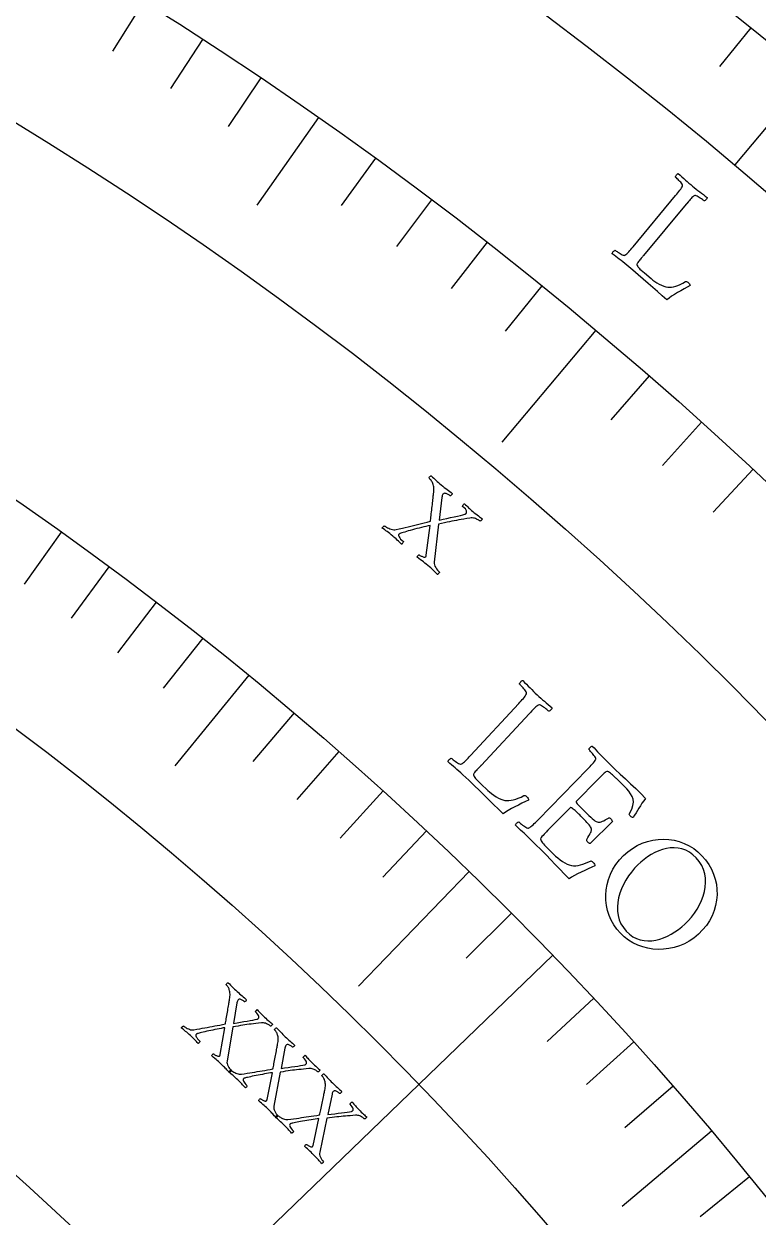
# Model space of a CAD drawing. Header units: millimetres. Extents: x -93 to 93, y -93 to 104.
# Drawn here: x 41.86 to 57.2, y 45.6 to 70.53 of the extents above; entities that cross this region are included whole.
import ezdxf

# ---------------------------------------------------------------- set-up
doc = ezdxf.new("R2010")
doc.units = ezdxf.units.MM
for name, color, linetype in [('CUT_OUTER', 1, 'Continuous'), ('ENGRAVE', 7, 'Continuous'), ('ENGRAVE_FINE', 8, 'Continuous'), ('TEXT', 5, 'Continuous')]:
    doc.layers.add(name, color=color, linetype=linetype)

msp = doc.modelspace()

# ---------------------------------------------------------------- linework, layer by layer
at = {"layer": 'CUT_OUTER'}
msp.add_arc((22.8119, 30.0592), 55.101, 42.86919, 55.95174, dxfattribs=at)
at = {"layer": 'ENGRAVE'}
for points in [[(58.2687, 69.4419), (56.7079, 67.5819)], [(48.0155, 68.5733), (46.7316, 66.7396)], [(53.8094, 64.1275), (51.8472, 61.7891)], [(46.5604, 56.9201), (45.0142, 55.0299)], [(51.1665, 52.8181), (48.8495, 50.4263)], [(52.9122, 51.0692), (44.9255, 43.3606)], [(56.2264, 47.3957), (54.3593, 45.8218)]]:
    msp.add_lwpolyline(points, dxfattribs=at)
for radius in [90.65, 90.65, 88.2219, 83.7125, 83.7125, 80.1513, 73.5375, 73.5375, 69.6525, 62.4375, 62.4375]:
    msp.add_circle((0, 0), radius, dxfattribs=at)
at = {"layer": 'ENGRAVE_FINE'}
for points in [[(44.3609, 70.9922), (43.7138, 69.9568)], [(57.0479, 70.4483), (56.393, 69.6396)], [(45.5931, 70.2072), (44.9281, 69.1832)], [(46.8114, 69.4008), (46.1287, 68.3886)], [(49.205, 67.7248), (48.4873, 66.737)], [(50.3794, 66.8558), (49.6446, 65.8806)], [(51.5386, 65.9664), (50.7868, 65.0042)], [(52.682, 65.0568), (51.9136, 64.1079)], [(54.9203, 63.1786), (54.1193, 62.2571)], [(56.0146, 62.2105), (55.1976, 61.3031)], [(57.0918, 61.2234), (56.2591, 60.3305)], [(42.6444, 59.9101), (41.872, 58.8249)], [(43.6416, 59.1877), (42.8511, 58.1156)], [(44.6268, 58.4484), (43.8184, 57.3897)], [(45.5998, 57.6925), (44.7738, 56.6475)], [(47.5082, 56.1314), (46.6476, 55.1147)], [(48.443, 55.3267), (47.5655, 54.3246)], [(49.3645, 54.5061), (48.4703, 53.5188)], [(50.2724, 53.6698), (49.3618, 52.6977)], [(52.0465, 51.9511), (51.1038, 51.0101)], [(53.7633, 50.1724), (52.7895, 49.2636)], [(54.5995, 49.2611), (53.6106, 48.3688)], [(55.4207, 48.3354), (54.4168, 47.4599)], [(57.0166, 46.4421), (55.9839, 45.6009)]]:
    msp.add_lwpolyline(points, dxfattribs=at)
at = {"layer": 'TEXT'}
for points in [[(54.8038, 65.691), (54.8014, 65.6882), (54.7984, 65.6846), (54.7949, 65.6805), (54.7909, 65.6756), (54.7806, 65.6632), (54.7687, 65.649), (54.7554, 65.6331), (54.7406, 65.6153), (54.7256, 65.597), (54.7115, 65.5792), (54.6985, 65.5619), (54.6864, 65.5452), (54.6765, 65.5301), (54.6699, 65.5176), (54.6666, 65.5079), (54.6667, 65.5008), (54.6734, 65.4814), (54.683, 65.4626), (54.6955, 65.4444), (54.7109, 65.4268), (54.7306, 65.4074), (54.756, 65.3842), (54.787, 65.357), (54.8236, 65.3259), (54.9634, 65.2083), (55.0007, 65.1786), (55.0415, 65.1495), (55.0858, 65.1209), (55.1335, 65.093), (55.1819, 65.0683), (55.228, 65.0496), (55.2718, 65.0368), (55.3134, 65.0301), (55.3513, 65.0292), (55.391, 65.0321), (55.4327, 65.0388), (55.4763, 65.0494), (55.5225, 65.0649), (55.5719, 65.0864), (55.6246, 65.1139), (55.6806, 65.1475), (55.6904, 65.1506), (55.7018, 65.1491), (55.7147, 65.143), (55.7291, 65.1323), (55.7492, 65.1135), (55.7639, 65.096), (55.7732, 65.0798), (55.777, 65.065), (55.7146, 65.029), (55.6502, 64.992), (55.5837, 64.9541), (55.515, 64.9153), (55.4489, 64.8765), (55.3899, 64.8387), (55.3381, 64.8019), (55.2935, 64.7661), (55.1942, 64.8513), (55.0957, 64.9367), (54.9978, 65.0223), (54.9007, 65.1081), (54.8004, 65.1964), (54.6931, 65.2891), (54.5788, 65.3864), (54.4573, 65.4881), (54.4149, 65.523), (54.3742, 65.5555), (54.3354, 65.5857), (54.2984, 65.6135), (54.2621, 65.6406), (54.2257, 65.6687), (54.1889, 65.6978), (54.1519, 65.7279), (54.1526, 65.7376), (54.1563, 65.7481), (54.163, 65.7594), (54.1727, 65.7714), (54.1836, 65.7825), (54.1937, 65.7909), (54.2029, 65.7968), (54.2114, 65.8001), (54.2209, 65.7927), (54.234, 65.7831), (54.2507, 65.7714), (54.271, 65.7575), (54.2932, 65.7431), (54.3155, 65.7299), (54.3381, 65.7179), (54.3608, 65.7071), (54.3816, 65.6989), (54.3983, 65.6945), (54.411, 65.694), (54.4196, 65.6975), (54.4379, 65.7103), (54.457, 65.7262), (54.4767, 65.7454), (54.4973, 65.7677), (54.5185, 65.7922), (54.5403, 65.8177), (54.5628, 65.8444), (54.586, 65.8721), (55.4752, 66.9452), (55.4982, 66.9732), (55.5204, 67.0005), (55.5418, 67.0271), (55.5623, 67.0531), (55.5809, 67.078), (55.5963, 67.1014), (55.6086, 67.1234), (55.6177, 67.1439), (55.6202, 67.154), (55.6175, 67.1669), (55.6095, 67.1824), (55.5964, 67.2006), (55.5801, 67.2201), (55.563, 67.2396), (55.545, 67.2589), (55.5261, 67.2782), (55.5081, 67.2959), (55.4931, 67.3103), (55.4809, 67.3216), (55.4716, 67.3296), (55.4731, 67.3387), (55.477, 67.349), (55.4834, 67.3605), (55.4921, 67.3733), (55.502, 67.3852), (55.5118, 67.3939), (55.5215, 67.3994), (55.5311, 67.4019), (55.5692, 67.3682), (55.6068, 67.3346), (55.6439, 67.301), (55.6805, 67.2676), (55.7169, 67.2346), (55.7534, 67.2023), (55.7899, 67.1708), (55.8265, 67.14), (55.8644, 67.1089), (55.9021, 67.0786), (55.9398, 67.0493), (55.9774, 67.0208), (56.0152, 66.9923), (56.0537, 66.9629), (56.0929, 66.9327), (56.1327, 66.9016), (56.1321, 66.8918), (56.1284, 66.8813), (56.1216, 66.8701), (56.1117, 66.8582), (56.1008, 66.8472), (56.0906, 66.8389), (56.0812, 66.8331), (56.0726, 66.83), (56.0629, 66.8376), (56.0496, 66.8476), (56.0327, 66.8597), (56.012, 66.8741), (55.9897, 66.8892), (55.9676, 66.9031), (55.9458, 66.9161), (55.9242, 66.928), (55.9043, 66.9373), (55.8875, 66.9424), (55.8738, 66.9432), (55.8632, 66.9398), (55.8482, 66.9289), (55.8324, 66.9154), (55.8158, 66.8993), (55.7984, 66.8807), (55.7803, 66.8601), (55.7616, 66.8385), (55.7422, 66.8158), (55.7222, 66.7919), (55.719, 66.7881), (55.7158, 66.7842), (55.7126, 66.7804), (55.7094, 66.7765), (55.7061, 66.7727), (55.7029, 66.7688), (55.6997, 66.765), (55.6965, 66.7611)], [(50.5817, 60.8968), (50.6134, 60.8707), (50.6441, 60.8461), (50.6736, 60.8229), (50.7021, 60.8011), (50.7298, 60.7801), (50.7573, 60.7592), (50.7844, 60.7383), (50.8112, 60.7174), (50.8091, 60.7117), (50.805, 60.7046), (50.7991, 60.6961), (50.7912, 60.6863), (50.783, 60.6774), (50.7761, 60.6719), (50.7706, 60.6698), (50.7663, 60.6711), (50.7591, 60.6767), (50.7498, 60.6831), (50.7385, 60.6902), (50.7252, 60.698), (50.7107, 60.7056), (50.6959, 60.712), (50.6808, 60.7171), (50.6655, 60.7209), (50.6507, 60.7223), (50.6375, 60.72), (50.6257, 60.714), (50.6154, 60.7044), (50.608, 60.6928), (50.602, 60.6774), (50.5973, 60.6583), (50.5941, 60.6354), (50.5382, 60.1608), (50.6197, 60.1795), (50.699, 60.1974), (50.7762, 60.2144), (50.8512, 60.2306), (50.9206, 60.2458), (50.9809, 60.2601), (51.0321, 60.2734), (51.0742, 60.2858), (51.0803, 60.2881), (51.0858, 60.291), (51.0908, 60.2943), (51.0952, 60.298), (51.099, 60.3016), (51.1018, 60.3045), (51.1039, 60.3065), (51.105, 60.3078), (51.1091, 60.3153), (51.1109, 60.3255), (51.1103, 60.3383), (51.1075, 60.3539), (51.0995, 60.3725), (51.0833, 60.3947), (51.0591, 60.4202), (51.0267, 60.4493), (51.026, 60.4533), (51.0278, 60.4592), (51.0322, 60.4669), (51.039, 60.4765), (51.0468, 60.486), (51.0539, 60.4936), (51.0603, 60.4994), (51.0661, 60.5032), (51.0898, 60.4803), (51.112, 60.4588), (51.133, 60.4385), (51.1525, 60.4196), (51.172, 60.4011), (51.1928, 60.3821), (51.2149, 60.3626), (51.2382, 60.3425), (51.2708, 60.3152), (51.301, 60.2906), (51.329, 60.2687), (51.3547, 60.2494), (51.3781, 60.2323), (51.3994, 60.2166), (51.4184, 60.2024), (51.4353, 60.1897), (51.4334, 60.1841), (51.43, 60.1776), (51.4251, 60.17), (51.4188, 60.1614), (51.4117, 60.1534), (51.4042, 60.1475), (51.3965, 60.1437), (51.3885, 60.142), (51.3834, 60.1459), (51.3754, 60.1513), (51.3643, 60.1584), (51.3502, 60.1671), (51.3338, 60.1763), (51.3155, 60.1847), (51.2955, 60.1923), (51.2737, 60.1992), (51.2506, 60.2045), (51.2266, 60.2072), (51.2019, 60.2074), (51.1764, 60.2051), (51.1123, 60.1939), (51.0526, 60.1836), (50.9973, 60.174), (50.9463, 60.1653), (50.8975, 60.1567), (50.8489, 60.1476), (50.8005, 60.1379), (50.7522, 60.1277), (50.7019, 60.1167), (50.6471, 60.1044), (50.588, 60.091), (50.5245, 60.0763), (50.4342, 59.286), (50.4335, 59.2571), (50.4383, 59.2281), (50.4486, 59.199), (50.4644, 59.1697), (50.4832, 59.1418), (50.5026, 59.1167), (50.5226, 59.0945), (50.5431, 59.0752), (50.5417, 59.0691), (50.5382, 59.062), (50.5327, 59.0541), (50.5251, 59.0453), (50.5172, 59.0371), (50.5109, 59.031), (50.5062, 59.0269), (50.5031, 59.0249), (50.4802, 59.0474), (50.459, 59.0682), (50.4394, 59.0875), (50.4214, 59.1052), (50.4032, 59.1228), (50.3827, 59.1416), (50.3599, 59.1619), (50.3349, 59.1834), (50.3002, 59.2126), (50.2675, 59.2395), (50.2368, 59.2641), (50.2081, 59.2865), (50.1792, 59.3086), (50.1479, 59.3325), (50.1142, 59.3583), (50.0782, 59.3858), (50.0788, 59.3928), (50.0818, 59.4008), (50.0872, 59.4098), (50.0949, 59.4198), (50.1031, 59.4286), (50.1099, 59.4341), (50.1155, 59.4362), (50.1196, 59.435), (50.126, 59.4302), (50.1345, 59.4247), (50.1452, 59.4184), (50.1582, 59.4115), (50.1723, 59.4047), (50.1868, 59.3989), (50.2017, 59.3942), (50.2168, 59.3905), (50.231, 59.3887), (50.2431, 59.3897), (50.253, 59.3935), (50.2608, 59.4), (50.2622, 59.402), (50.2636, 59.4047), (50.265, 59.408), (50.2663, 59.4118), (50.2674, 59.4159), (50.2681, 59.4197), (50.2684, 59.4233), (50.2683, 59.4267), (50.3469, 60.0513), (50.3051, 60.0417), (50.2614, 60.0313), (50.2156, 60.02), (50.1679, 60.0079), (50.1196, 59.9955), (50.0719, 59.983), (50.0248, 59.9706), (49.9783, 59.9582), (49.9336, 59.9461), (49.892, 59.9344), (49.8534, 59.9232), (49.8178, 59.9125), (49.7864, 59.9027), (49.7604, 59.8945), (49.7397, 59.8877), (49.7244, 59.8825), (49.7218, 59.8814), (49.7185, 59.8799), (49.7147, 59.8782), (49.7103, 59.8763), (49.7058, 59.8739), (49.7014, 59.871), (49.6974, 59.8674), (49.6936, 59.8633), (49.689, 59.854), (49.6884, 59.8419), (49.6919, 59.827), (49.6993, 59.8093), (49.7121, 59.7889), (49.7315, 59.7657), (49.7575, 59.7398), (49.7902, 59.7112), (49.789, 59.7049), (49.7859, 59.6976), (49.781, 59.6891), (49.7743, 59.6796), (49.7672, 59.6708), (49.7612, 59.6644), (49.7563, 59.6604), (49.7525, 59.6589), (49.7301, 59.6804), (49.7075, 59.702), (49.6844, 59.7237), (49.6611, 59.7455), (49.6376, 59.767), (49.614, 59.788), (49.5903, 59.8084), (49.5666, 59.8284), (49.5342, 59.8549), (49.504, 59.8791), (49.4759, 59.9009), (49.4499, 59.9204), (49.4248, 59.9388), (49.3991, 59.9575), (49.3728, 59.9764), (49.346, 59.9955), (49.3488, 60.0017), (49.3534, 60.0085), (49.3597, 60.0158), (49.3678, 60.0237), (49.3759, 60.0311), (49.3824, 60.0366), (49.3873, 60.0404), (49.3904, 60.0423), (49.3961, 60.0383), (49.4061, 60.032), (49.4203, 60.0236), (49.4388, 60.0129), (49.4603, 60.0015), (49.4836, 59.9908), (49.5087, 59.981), (49.5355, 59.9719), (49.5627, 59.965), (49.5889, 59.9616), (49.6142, 59.9618), (49.6386, 59.9656), (49.7049, 59.9808), (49.7683, 59.9954), (49.8286, 60.0096), (49.8859, 60.0231), (49.9418, 60.0366), (49.9976, 60.0501), (50.0535, 60.0639), (50.1094, 60.0778), (50.1665, 60.092), (50.226, 60.1065), (50.2879, 60.1215), (50.3523, 60.1368), (50.3559, 60.1623), (50.3597, 60.1909), (50.3635, 60.2226), (50.3675, 60.2574), (50.3716, 60.2941), (50.3759, 60.3315), (50.3805, 60.3697), (50.3853, 60.4086), (50.3901, 60.4473), (50.3945, 60.4847), (50.3986, 60.5209), (50.4025, 60.5558), (50.406, 60.5886), (50.4092, 60.6182), (50.412, 60.6448), (50.4146, 60.6683), (50.4166, 60.6874), (50.4181, 60.7011), (50.419, 60.7094), (50.4193, 60.7121), (50.4233, 60.7456), (50.4255, 60.7764), (50.4261, 60.8045), (50.4249, 60.8298), (50.4221, 60.854), (50.4174, 60.8786), (50.411, 60.9035), (50.4027, 60.9288), (50.3961, 60.9453), (50.3879, 60.9615), (50.3781, 60.9774), (50.3667, 60.9929), (50.355, 61.0071), (50.3443, 61.0192), (50.3346, 61.0291), (50.326, 61.0368), (50.324, 61.0407), (50.325, 61.0466), (50.3292, 61.0543), (50.3364, 61.064), (50.3449, 61.0734), (50.3528, 61.0803), (50.3602, 61.0846), (50.367, 61.0865), (50.3973, 61.0598), (50.4253, 61.035), (50.4507, 61.012), (50.4737, 60.9908), (50.4968, 60.9698), (50.5225, 60.9471), (50.5508, 60.9227), (50.5817, 60.8968)], [(51.4112, 55.0362), (51.4085, 55.0333), (51.4051, 55.0297), (51.4012, 55.0255), (51.3967, 55.0206), (51.3849, 55.008), (51.3715, 54.9937), (51.3564, 54.9775), (51.3397, 54.9596), (51.3227, 54.9411), (51.3067, 54.923), (51.2918, 54.9055), (51.278, 54.8885), (51.2666, 54.873), (51.2589, 54.8602), (51.2548, 54.85), (51.2544, 54.8425), (51.2604, 54.8216), (51.2694, 54.8011), (51.2816, 54.7811), (51.2969, 54.7614), (51.3166, 54.7398), (51.342, 54.7136), (51.3732, 54.6829), (51.4102, 54.6478), (51.5512, 54.5147), (51.589, 54.481), (51.6304, 54.4477), (51.6756, 54.4148), (51.7244, 54.3823), (51.7742, 54.3531), (51.8219, 54.3305), (51.8676, 54.3144), (51.9113, 54.3047), (51.9513, 54.3014), (51.9937, 54.302), (52.0383, 54.3066), (52.0852, 54.3152), (52.1351, 54.3288), (52.1889, 54.3485), (52.2465, 54.3744), (52.3079, 54.4065), (52.3185, 54.4093), (52.3305, 54.407), (52.3438, 54.3997), (52.3584, 54.3875), (52.3786, 54.3662), (52.3931, 54.3467), (52.4018, 54.329), (52.4049, 54.313), (52.3366, 54.2787), (52.266, 54.2436), (52.193, 54.2075), (52.1178, 54.1706), (52.0453, 54.1335), (51.9804, 54.097), (51.9232, 54.0612), (51.8737, 54.026), (51.7738, 54.1223), (51.6747, 54.2188), (51.5763, 54.3155), (51.4786, 54.4123), (51.3778, 54.5119), (51.2697, 54.6166), (51.1544, 54.7264), (51.0318, 54.8414), (50.9888, 54.8808), (50.9477, 54.9177), (50.9083, 54.9519), (50.8707, 54.9835), (50.834, 55.0143), (50.7969, 55.0462), (50.7597, 55.0792), (50.7223, 55.1132), (50.7235, 55.1235), (50.7281, 55.1345), (50.7358, 55.146), (50.7469, 55.1582), (50.7591, 55.1693), (50.7702, 55.1777), (50.7804, 55.1834), (50.7896, 55.1864), (50.7992, 55.178), (50.8126, 55.1671), (50.8296, 55.1537), (50.8502, 55.1378), (50.8729, 55.1212), (50.8958, 55.106), (50.919, 55.092), (50.9425, 55.0792), (50.964, 55.0692), (50.9815, 55.0636), (50.9949, 55.0624), (51.0043, 55.0655), (51.0244, 55.078), (51.0456, 55.0938), (51.0677, 55.113), (51.0907, 55.1355), (51.1147, 55.1602), (51.1394, 55.186), (51.1648, 55.213), (51.191, 55.2411), (52.1974, 56.3271), (52.2235, 56.3554), (52.2487, 56.3831), (52.2729, 56.4101), (52.2963, 56.4364), (52.3174, 56.4618), (52.3351, 56.4857), (52.3495, 56.5083), (52.3603, 56.5295), (52.3635, 56.5402), (52.3614, 56.554), (52.3538, 56.571), (52.3408, 56.5911), (52.3247, 56.6128), (52.3076, 56.6345), (52.2895, 56.6562), (52.2705, 56.6778), (52.2525, 56.6976), (52.2373, 56.7139), (52.225, 56.7266), (52.2155, 56.7357), (52.2176, 56.7452), (52.2224, 56.7559), (52.2298, 56.7678), (52.2398, 56.7809), (52.2511, 56.7929), (52.262, 56.8016), (52.2726, 56.8069), (52.2828, 56.8089), (52.3214, 56.7708), (52.3595, 56.7328), (52.3971, 56.695), (52.4341, 56.6572), (52.4709, 56.6199), (52.5079, 56.5834), (52.5449, 56.5477), (52.582, 56.5127), (52.6205, 56.4773), (52.6589, 56.4429), (52.6972, 56.4094), (52.7355, 56.3768), (52.7741, 56.3442), (52.8133, 56.3106), (52.8532, 56.2761), (52.8937, 56.2406), (52.8925, 56.2302), (52.8879, 56.2192), (52.8801, 56.2077), (52.8689, 56.1957), (52.8566, 56.1847), (52.8452, 56.1765), (52.8349, 56.171), (52.8256, 56.1682), (52.8158, 56.1769), (52.8022, 56.1883), (52.7849, 56.2023), (52.7638, 56.2189), (52.741, 56.2362), (52.7183, 56.2524), (52.6959, 56.2675), (52.6736, 56.2815), (52.653, 56.2926), (52.6354, 56.299), (52.6209, 56.3007), (52.6095, 56.2977), (52.5929, 56.2871), (52.5753, 56.2738), (52.5568, 56.2577), (52.5372, 56.2389), (52.5168, 56.2182), (52.4956, 56.1964), (52.4737, 56.1734), (52.4511, 56.1493), (52.4474, 56.1454), (52.4438, 56.1416), (52.4401, 56.1377), (52.4365, 56.1338), (52.4329, 56.1299), (52.4292, 56.126), (52.4256, 56.1221), (52.422, 56.1182)], [(54.0247, 55.1352), (54.1167, 55.0458), (54.2141, 54.9527), (54.3167, 54.8559), (54.4246, 54.7555), (54.5339, 54.6532), (54.6408, 54.551), (54.7453, 54.449), (54.8474, 54.3471), (54.8085, 54.2949), (54.7725, 54.2436), (54.7393, 54.1932), (54.7089, 54.1438), (54.6795, 54.0946), (54.6491, 54.0452), (54.6178, 53.9955), (54.5854, 53.9455), (54.5725, 53.9475), (54.5589, 53.9534), (54.5446, 53.9631), (54.5297, 53.9766), (54.5162, 53.9924), (54.5088, 54.0065), (54.5073, 54.0191), (54.5118, 54.0299), (54.5571, 54.1195), (54.5845, 54.1999), (54.5943, 54.271), (54.5862, 54.3329), (54.5652, 54.3892), (54.5359, 54.4437), (54.4983, 54.4964), (54.4525, 54.5472), (54.2368, 54.7617), (54.2274, 54.7709), (54.2146, 54.7831), (54.1984, 54.7983), (54.1789, 54.8165), (54.1578, 54.8357), (54.1368, 54.8537), (54.116, 54.8707), (54.0954, 54.8865), (54.0763, 54.8994), (54.0601, 54.9075), (54.0469, 54.9108), (54.0366, 54.9094), (54.0198, 54.8992), (54.0019, 54.8864), (53.9829, 54.8708), (53.9629, 54.8525), (53.9422, 54.8327), (53.9214, 54.8123), (53.9005, 54.7915), (53.8794, 54.7702), (53.8712, 54.7619), (53.8638, 54.7544), (53.8575, 54.7479), (53.852, 54.7424), (53.3988, 54.2817), (53.3964, 54.2751), (53.399, 54.2653), (53.4067, 54.2524), (53.4195, 54.2364), (53.4354, 54.2185), (53.4527, 54.2), (53.4711, 54.1808), (53.4909, 54.1611), (53.6205, 54.0327), (53.6628, 53.9914), (53.7007, 53.9555), (53.7343, 53.9251), (53.7637, 53.9003), (53.79, 53.8806), (53.8146, 53.8658), (53.8374, 53.8559), (53.8584, 53.8508), (53.8791, 53.85), (53.9006, 53.8525), (53.9231, 53.8586), (53.9466, 53.8681), (53.9722, 53.8807), (54.0013, 53.8962), (54.0339, 53.9144), (54.07, 53.9355), (54.0808, 53.94), (54.0933, 53.9385), (54.1074, 53.931), (54.123, 53.9174), (54.1363, 53.9025), (54.1458, 53.8882), (54.1516, 53.8746), (54.1535, 53.8617), (53.6903, 53.4009), (53.6796, 53.4029), (53.6677, 53.4086), (53.6545, 53.418), (53.64, 53.4313), (53.6275, 53.4461), (53.62, 53.4602), (53.6174, 53.4737), (53.62, 53.4866), (53.6443, 53.5277), (53.6646, 53.5632), (53.6807, 53.593), (53.6928, 53.6172), (53.7017, 53.6371), (53.7085, 53.6543), (53.713, 53.6686), (53.7154, 53.68), (53.7161, 53.6901), (53.7159, 53.7002), (53.7148, 53.7102), (53.7127, 53.7203), (53.709, 53.7333), (53.7004, 53.7496), (53.6869, 53.7692), (53.6684, 53.7922), (53.6469, 53.8171), (53.6239, 53.8429), (53.5994, 53.8694), (53.5735, 53.8967), (53.5472, 53.9239), (53.5216, 53.9502), (53.4965, 53.9755), (53.4721, 53.9998), (53.455, 54.0166), (53.4366, 54.0343), (53.4169, 54.053), (53.396, 54.0726), (53.3749, 54.0918), (53.355, 54.1093), (53.3362, 54.125), (53.3185, 54.139), (53.3028, 54.1497), (53.2897, 54.1555), (53.2794, 54.1565), (53.2718, 54.1526), (52.8087, 53.6818), (52.8059, 53.6789), (52.8024, 53.6755), (52.7984, 53.6713), (52.7937, 53.6666), (52.7751, 53.6475), (52.7542, 53.6258), (52.7309, 53.6013), (52.7053, 53.5742), (52.6821, 53.5482), (52.6658, 53.5272), (52.6566, 53.511), (52.6544, 53.4998), (52.6598, 53.4788), (52.6683, 53.4581), (52.68, 53.4377), (52.6947, 53.4177), (52.7139, 53.3955), (52.7387, 53.3687), (52.7691, 53.3372), (52.8051, 53.3011), (52.9226, 53.1844), (52.9673, 53.1421), (53.0138, 53.1023), (53.0622, 53.065), (53.1124, 53.0301), (53.1623, 52.9995), (53.2097, 52.9752), (53.2547, 52.9571), (53.2971, 52.9452), (53.3438, 52.9374), (53.3913, 52.9367), (53.4396, 52.9429), (53.4888, 52.9562), (53.539, 52.9738), (53.5903, 52.9931), (53.6427, 53.0141), (53.6962, 53.0368), (53.7069, 53.0392), (53.7188, 53.0366), (53.7319, 53.029), (53.7463, 53.0164), (53.7659, 52.9946), (53.7798, 52.9748), (53.7882, 52.9568), (53.7908, 52.9408), (53.7217, 52.9083), (53.6501, 52.875), (53.5763, 52.8408), (53.5001, 52.8058), (53.4266, 52.7706), (53.3609, 52.7359), (53.3028, 52.7015), (53.2524, 52.6676), (53.155, 52.7665), (53.0584, 52.8655), (52.9625, 52.9647), (52.8674, 53.064), (52.7691, 53.1661), (52.6638, 53.2736), (52.5514, 53.3864), (52.4318, 53.5044), (52.3899, 53.545), (52.3497, 53.5829), (52.3112, 53.6181), (52.2745, 53.6507), (52.2385, 53.6825), (52.2023, 53.7153), (52.166, 53.7492), (52.1294, 53.7842), (52.131, 53.7945), (52.1358, 53.8053), (52.1438, 53.8166), (52.1552, 53.8285), (52.1676, 53.8393), (52.179, 53.8474), (52.1894, 53.8528), (52.1986, 53.8556), (52.208, 53.847), (52.2211, 53.8357), (52.2377, 53.8219), (52.258, 53.8054), (52.2802, 53.7883), (52.3027, 53.7725), (52.3255, 53.7579), (52.3487, 53.7445), (52.3699, 53.734), (52.3873, 53.7279), (52.4007, 53.7263), (52.4101, 53.7292), (52.4306, 53.7412), (52.4521, 53.7565), (52.4747, 53.7751), (52.4983, 53.7969), (52.5229, 53.821), (52.5483, 53.8462), (52.5744, 53.8725), (52.6013, 53.8999), (53.6354, 54.9596), (53.6623, 54.9872), (53.6881, 55.0142), (53.7131, 55.0406), (53.7371, 55.0663), (53.7589, 55.0911), (53.7772, 55.1146), (53.7921, 55.1368), (53.8035, 55.1577), (53.807, 55.1683), (53.8052, 55.1821), (53.7981, 55.1993), (53.7856, 55.2198), (53.7701, 55.2419), (53.7535, 55.264), (53.736, 55.2862), (53.7176, 55.3083), (53.7, 55.3286), (53.6853, 55.3452), (53.6733, 55.3582), (53.6641, 55.3676), (53.6665, 55.377), (53.6715, 55.3876), (53.6792, 55.3993), (53.6896, 55.4121), (53.7011, 55.4238), (53.7122, 55.4322), (53.7229, 55.4373), (53.7333, 55.439), (53.7709, 55.3999), (53.8079, 55.361), (53.8445, 55.3221), (53.8806, 55.2835), (53.9164, 55.2452), (53.9524, 55.2078), (53.9885, 55.1711), (54.0247, 55.1352)], [(56.0243, 53.1485), (56.1004, 53.0605), (56.1662, 52.9675), (56.2218, 52.8696), (56.2671, 52.7669), (56.3018, 52.6609), (56.3255, 52.5531), (56.3382, 52.4436), (56.3399, 52.3324), (56.3306, 52.2211), (56.3102, 52.1111), (56.2789, 52.0025), (56.2365, 51.8953), (56.1827, 51.7912), (56.1169, 51.6917), (56.0393, 51.5969), (55.9499, 51.5068), (55.8575, 51.4295), (55.7605, 51.3633), (55.6589, 51.3083), (55.5528, 51.2644), (55.444, 51.2311), (55.3343, 51.2079), (55.2236, 51.1948), (55.1119, 51.1918), (55.0011, 51.1989), (54.8927, 51.2162), (54.7868, 51.2438), (54.6833, 51.2816), (54.584, 51.3295), (54.4906, 51.3874), (54.4031, 51.4552), (54.3215, 51.5332), (54.2488, 51.6174), (54.1857, 51.7069), (54.1321, 51.8015), (54.0879, 51.9014), (54.0539, 52.0049), (54.0305, 52.1103), (54.0178, 52.2176), (54.0157, 52.3268), (54.0243, 52.4365), (54.0435, 52.5454), (54.0734, 52.6534), (54.114, 52.7606), (54.1656, 52.8652), (54.2285, 52.9655), (54.3028, 53.0614), (54.3885, 53.153), (54.4786, 53.2332), (54.5736, 53.3026), (54.6737, 53.3612), (54.7788, 53.4088), (54.8871, 53.4457), (54.9966, 53.4721), (55.1074, 53.4878), (55.2195, 53.4929), (55.3312, 53.4872), (55.441, 53.4707), (55.5488, 53.4432), (55.6546, 53.4048), (55.7564, 53.3559), (55.8519, 53.2969), (55.9412, 53.2277), (56.0243, 53.1485)], [(55.9044, 53.1047), (55.8343, 53.1705), (55.7612, 53.2235), (55.6853, 53.2636), (55.6065, 53.2909), (55.526, 53.3069), (55.4452, 53.3134), (55.364, 53.3103), (55.2823, 53.2976), (55.2012, 53.2766), (55.1212, 53.2485), (55.0425, 53.2134), (54.965, 53.1713), (54.8899, 53.1238), (54.8184, 53.0725), (54.7506, 53.0176), (54.6863, 52.9589), (54.6161, 52.8861), (54.5508, 52.8085), (54.4905, 52.7261), (54.4351, 52.6389), (54.386, 52.5486), (54.3444, 52.4568), (54.3105, 52.3635), (54.2841, 52.2687), (54.2664, 52.1739), (54.2587, 52.0806), (54.2609, 51.9886), (54.2731, 51.8981), (54.2966, 51.8105), (54.3332, 51.7271), (54.3828, 51.6479), (54.4453, 51.5729), (54.5135, 51.5088), (54.5846, 51.4572), (54.6587, 51.4181), (54.736, 51.3915), (54.8154, 51.3758), (54.8959, 51.3696), (54.9775, 51.3727), (55.0603, 51.3853), (55.1431, 51.4061), (55.2246, 51.4337), (55.3048, 51.4683), (55.3837, 51.5097), (55.4601, 51.5563), (55.533, 51.6066), (55.6022, 51.6604), (55.6677, 51.7178), (55.7394, 51.7891), (55.8059, 51.8651), (55.8674, 51.946), (55.9238, 52.0316), (55.9737, 52.1207), (56.0157, 52.2117), (56.0497, 52.3047), (56.0759, 52.3997), (56.0929, 52.495), (56.0999, 52.589), (56.0967, 52.6817), (56.0834, 52.7732), (56.0584, 52.862), (56.0203, 52.9469), (55.9689, 53.0278), (55.9044, 53.1047)], [(46.3156, 50.3127), (46.3432, 50.2876), (46.3698, 50.2638), (46.3956, 50.2413), (46.4204, 50.2202), (46.4447, 50.1999), (46.4687, 50.1795), (46.4923, 50.1593), (46.5157, 50.1391), (46.5135, 50.1341), (46.5095, 50.1278), (46.5037, 50.1204), (46.4961, 50.1118), (46.4882, 50.1041), (46.4817, 50.0994), (46.4766, 50.0978), (46.4728, 50.0992), (46.4665, 50.1046), (46.4584, 50.1108), (46.4484, 50.1178), (46.4367, 50.1255), (46.4239, 50.1331), (46.4107, 50.1396), (46.3973, 50.1449), (46.3835, 50.1491), (46.3702, 50.1511), (46.358, 50.1496), (46.347, 50.1447), (46.3372, 50.1364), (46.33, 50.1263), (46.3238, 50.1126), (46.3187, 50.0954), (46.3147, 50.0748), (46.242, 49.6464), (46.3169, 49.6596), (46.3897, 49.6722), (46.4606, 49.684), (46.5295, 49.6952), (46.5932, 49.7057), (46.6487, 49.7158), (46.6958, 49.7255), (46.7346, 49.7348), (46.7402, 49.7366), (46.7454, 49.7389), (46.75, 49.7417), (46.7543, 49.7449), (46.7578, 49.748), (46.7606, 49.7505), (46.7625, 49.7522), (46.7636, 49.7533), (46.7676, 49.7599), (46.7697, 49.7691), (46.7698, 49.7808), (46.768, 49.7951), (46.7616, 49.8124), (46.7479, 49.8332), (46.7271, 49.8576), (46.699, 49.8855), (46.6986, 49.8892), (46.7005, 49.8945), (46.7048, 49.9013), (46.7115, 49.9096), (46.7189, 49.9179), (46.7257, 49.9245), (46.7319, 49.9294), (46.7373, 49.9326), (46.7577, 49.9107), (46.777, 49.8901), (46.795, 49.8708), (46.8119, 49.8527), (46.8288, 49.835), (46.8468, 49.8167), (46.8659, 49.7979), (46.8861, 49.7786), (46.9145, 49.7522), (46.9408, 49.7285), (46.9652, 49.7072), (46.9876, 49.6885), (47.0081, 49.6719), (47.0267, 49.6566), (47.0433, 49.6428), (47.0581, 49.6305), (47.056, 49.6255), (47.0527, 49.6198), (47.0479, 49.6131), (47.0418, 49.6056), (47.0349, 49.5986), (47.0279, 49.5936), (47.0207, 49.5905), (47.0133, 49.5894), (47.0089, 49.5931), (47.0019, 49.5985), (46.9921, 49.6054), (46.9798, 49.614), (46.9652, 49.6231), (46.949, 49.6316), (46.9312, 49.6395), (46.9117, 49.6468), (46.891, 49.6526), (46.8694, 49.6562), (46.8469, 49.6576), (46.8236, 49.6567), (46.7649, 49.6496), (46.7102, 49.643), (46.6595, 49.6369), (46.6128, 49.6314), (46.5681, 49.6259), (46.5236, 49.6198), (46.4791, 49.6134), (46.4348, 49.6064), (46.3886, 49.5987), (46.3383, 49.5901), (46.284, 49.5807), (46.2256, 49.5703), (46.1068, 48.857), (46.1048, 48.8309), (46.1078, 48.8043), (46.1158, 48.7774), (46.1287, 48.75), (46.1445, 48.7238), (46.1609, 48.7001), (46.178, 48.6791), (46.1957, 48.6606), (46.1942, 48.6551), (46.1907, 48.6489), (46.1853, 48.6419), (46.1779, 48.6343), (46.1704, 48.6272), (46.1644, 48.622), (46.1599, 48.6185), (46.157, 48.6168), (46.1373, 48.6382), (46.119, 48.6582), (46.1021, 48.6766), (46.0867, 48.6935), (46.0709, 48.7103), (46.0532, 48.7284), (46.0335, 48.7478), (46.0118, 48.7685), (45.9817, 48.7967), (45.9533, 48.8226), (45.9266, 48.8464), (45.9016, 48.868), (45.8764, 48.8894), (45.8491, 48.9126), (45.8197, 48.9375), (45.7882, 48.9642), (45.7891, 48.9705), (45.7922, 48.9776), (45.7975, 48.9856), (45.805, 48.9943), (45.8129, 49.002), (45.8193, 49.0066), (45.8245, 49.0083), (45.8282, 49.0069), (45.8337, 49.0023), (45.8412, 48.9969), (45.8507, 48.9907), (45.8621, 48.9838), (45.8746, 48.977), (45.8875, 48.9711), (45.9007, 48.9661), (45.9143, 48.9621), (45.9271, 48.9598), (45.9381, 48.9601), (45.9473, 48.963), (45.9547, 48.9686), (45.9561, 48.9704), (45.9575, 48.9727), (45.9589, 48.9757), (45.9602, 48.9791), (45.9614, 48.9827), (45.9622, 48.9862), (45.9627, 48.9894), (45.9628, 48.9925), (46.0633, 49.5559), (46.0248, 49.5491), (45.9846, 49.5417), (45.9426, 49.5336), (45.8987, 49.5249), (45.8542, 49.5158), (45.8103, 49.5067), (45.767, 49.4976), (45.7242, 49.4885), (45.6831, 49.4796), (45.6448, 49.4709), (45.6092, 49.4625), (45.5764, 49.4544), (45.5475, 49.447), (45.5234, 49.4407), (45.5044, 49.4356), (45.4902, 49.4315), (45.4878, 49.4306), (45.4848, 49.4295), (45.4813, 49.4281), (45.4772, 49.4266), (45.4729, 49.4246), (45.4689, 49.4221), (45.465, 49.4191), (45.4614, 49.4155), (45.4568, 49.4073), (45.4557, 49.3963), (45.4581, 49.3826), (45.464, 49.3662), (45.4747, 49.3471), (45.4912, 49.3252), (45.5137, 49.3005), (45.542, 49.273), (45.5406, 49.2673), (45.5375, 49.2608), (45.5327, 49.2534), (45.5261, 49.245), (45.5192, 49.2373), (45.5135, 49.2318), (45.5089, 49.2284), (45.5054, 49.2272), (45.4861, 49.2478), (45.4665, 49.2685), (45.4466, 49.2892), (45.4264, 49.31), (45.406, 49.3307), (45.3856, 49.3508), (45.3651, 49.3705), (45.3445, 49.3897), (45.3163, 49.4152), (45.29, 49.4386), (45.2655, 49.4597), (45.2428, 49.4785), (45.2208, 49.4964), (45.1984, 49.5146), (45.1754, 49.5329), (45.152, 49.5515), (45.1548, 49.557), (45.1592, 49.563), (45.1653, 49.5693), (45.173, 49.5762), (45.1808, 49.5825), (45.1869, 49.5872), (45.1915, 49.5904), (45.1945, 49.592), (45.1994, 49.5881), (45.2082, 49.582), (45.2207, 49.5736), (45.237, 49.5631), (45.256, 49.5517), (45.2767, 49.541), (45.2989, 49.5309), (45.3228, 49.5214), (45.3472, 49.5139), (45.3709, 49.5096), (45.3939, 49.5086), (45.4162, 49.5109), (45.4771, 49.5216), (45.5353, 49.532), (45.5907, 49.5421), (45.6434, 49.5517), (45.6947, 49.5613), (45.7461, 49.5711), (45.7974, 49.581), (45.8488, 49.591), (45.9013, 49.6012), (45.956, 49.6117), (46.0129, 49.6224), (46.0721, 49.6332), (46.0766, 49.6563), (46.0813, 49.6821), (46.0862, 49.7107), (46.0915, 49.7421), (46.0969, 49.7752), (46.1026, 49.809), (46.1085, 49.8434), (46.1147, 49.8786), (46.1208, 49.9135), (46.1265, 49.9472), (46.1319, 49.9799), (46.137, 50.0114), (46.1417, 50.041), (46.146, 50.0678), (46.1498, 50.0918), (46.1532, 50.113), (46.156, 50.1303), (46.158, 50.1427), (46.1591, 50.1501), (46.1595, 50.1526), (46.1647, 50.1828), (46.1681, 50.2107), (46.1699, 50.2361), (46.1701, 50.2592), (46.1686, 50.2813), (46.1655, 50.3039), (46.1608, 50.3268), (46.1544, 50.3501), (46.1492, 50.3655), (46.1425, 50.3805), (46.1343, 50.3954), (46.1246, 50.41), (46.1146, 50.4235), (46.1055, 50.4349), (46.0972, 50.4444), (46.0897, 50.4518), (46.088, 50.4555), (46.0893, 50.4607), (46.0934, 50.4676), (46.1004, 50.476), (46.1085, 50.4842), (46.116, 50.49), (46.1229, 50.4936), (46.1292, 50.495), (46.1555, 50.4694), (46.1798, 50.4455), (46.2018, 50.4235), (46.2217, 50.4032), (46.2417, 50.383), (46.2641, 50.3612), (46.2887, 50.3377), (46.3156, 50.3127)], [(47.3221, 49.3672), (47.3492, 49.3415), (47.3754, 49.3171), (47.4007, 49.2942), (47.4251, 49.2726), (47.449, 49.2517), (47.4725, 49.2309), (47.4958, 49.2102), (47.5187, 49.1896), (47.5164, 49.1845), (47.5123, 49.1784), (47.5064, 49.171), (47.4986, 49.1626), (47.4906, 49.1551), (47.484, 49.1505), (47.4788, 49.149), (47.4751, 49.1505), (47.4688, 49.156), (47.4608, 49.1624), (47.451, 49.1696), (47.4394, 49.1776), (47.4268, 49.1854), (47.4138, 49.1921), (47.4005, 49.1977), (47.3868, 49.2022), (47.3735, 49.2044), (47.3613, 49.2032), (47.3502, 49.1986), (47.3403, 49.1905), (47.3328, 49.1804), (47.3264, 49.1669), (47.3209, 49.1498), (47.3165, 49.1293), (47.2352, 48.7024), (47.3102, 48.7142), (47.3833, 48.7252), (47.4545, 48.7356), (47.5236, 48.7454), (47.5875, 48.7547), (47.6431, 48.7637), (47.6904, 48.7724), (47.7294, 48.7809), (47.7351, 48.7826), (47.7403, 48.7848), (47.745, 48.7875), (47.7493, 48.7906), (47.7529, 48.7937), (47.7557, 48.796), (47.7577, 48.7978), (47.7588, 48.7988), (47.763, 48.8054), (47.7652, 48.8145), (47.7656, 48.8262), (47.764, 48.8405), (47.758, 48.8579), (47.7447, 48.879), (47.7244, 48.9038), (47.6969, 48.9323), (47.6965, 48.936), (47.6986, 48.9412), (47.703, 48.9479), (47.7098, 48.9562), (47.7175, 48.9643), (47.7244, 48.9707), (47.7306, 48.9755), (47.7361, 48.9786), (47.7561, 48.9563), (47.7749, 48.9353), (47.7926, 48.9156), (47.8091, 48.8972), (47.8256, 48.8791), (47.8432, 48.8605), (47.862, 48.8413), (47.8818, 48.8216), (47.9096, 48.7947), (47.9355, 48.7704), (47.9594, 48.7487), (47.9814, 48.7295), (48.0016, 48.7124), (48.0198, 48.6968), (48.0362, 48.6827), (48.0507, 48.67), (48.0486, 48.6652), (48.0451, 48.6595), (48.0402, 48.6529), (48.0339, 48.6455), (48.0269, 48.6387), (48.0198, 48.6338), (48.0125, 48.6309), (48.0051, 48.6299), (48.0008, 48.6337), (47.9939, 48.6392), (47.9843, 48.6464), (47.9721, 48.6552), (47.9577, 48.6646), (47.9417, 48.6734), (47.9241, 48.6816), (47.9047, 48.6893), (47.8841, 48.6956), (47.8626, 48.6996), (47.8402, 48.7014), (47.8168, 48.701), (47.758, 48.6951), (47.7032, 48.6896), (47.6524, 48.6845), (47.6055, 48.6799), (47.5608, 48.6753), (47.5161, 48.6702), (47.4716, 48.6646), (47.4271, 48.6585), (47.3807, 48.6518), (47.3303, 48.6443), (47.2758, 48.6359), (47.2172, 48.6267), (47.084, 47.916), (47.0815, 47.8899), (47.084, 47.8633), (47.0914, 47.8362), (47.1038, 47.8086), (47.119, 47.782), (47.135, 47.758), (47.1516, 47.7366), (47.169, 47.7178), (47.1673, 47.7123), (47.1637, 47.7062), (47.1581, 47.6993), (47.1507, 47.6919), (47.143, 47.6849), (47.1369, 47.6798), (47.1323, 47.6764), (47.1294, 47.6747), (47.1101, 47.6966), (47.0922, 47.7169), (47.0757, 47.7357), (47.0606, 47.7529), (47.0452, 47.77), (47.0278, 47.7884), (47.0085, 47.8083), (46.9873, 47.8294), (46.9577, 47.8581), (46.9299, 47.8847), (46.9036, 47.909), (46.8791, 47.9311), (46.8543, 47.953), (46.8275, 47.9768), (46.7986, 48.0023), (46.7677, 48.0296), (46.7687, 48.0359), (46.772, 48.0429), (46.7774, 48.0507), (46.7851, 48.0593), (46.7931, 48.0668), (46.7997, 48.0713), (46.8048, 48.0729), (46.8085, 48.0715), (46.8139, 48.0667), (46.8213, 48.0612), (46.8306, 48.0548), (46.8419, 48.0477), (46.8543, 48.0406), (46.8671, 48.0344), (46.8802, 48.0292), (46.8937, 48.0249), (46.9065, 48.0223), (46.9175, 48.0224), (46.9267, 48.0252), (46.9342, 48.0306), (46.9356, 48.0324), (46.9371, 48.0347), (46.9385, 48.0376), (46.94, 48.041), (46.9412, 48.0446), (46.9421, 48.048), (46.9426, 48.0513), (46.9428, 48.0543), (47.0546, 48.6156), (47.0161, 48.6096), (46.9757, 48.603), (46.9335, 48.5957), (46.8895, 48.5879), (46.8448, 48.5797), (46.8007, 48.5715), (46.7572, 48.5633), (46.7143, 48.5551), (46.673, 48.547), (46.6345, 48.5391), (46.5988, 48.5314), (46.5658, 48.524), (46.5367, 48.5171), (46.5126, 48.5113), (46.4934, 48.5066), (46.4792, 48.5028), (46.4767, 48.5019), (46.4737, 48.5009), (46.4701, 48.4996), (46.466, 48.4981), (46.4617, 48.4962), (46.4576, 48.4938), (46.4537, 48.4909), (46.45, 48.4874), (46.4452, 48.4792), (46.4439, 48.4683), (46.4461, 48.4546), (46.4517, 48.4381), (46.4619, 48.4187), (46.478, 48.3965), (46.5, 48.3713), (46.5278, 48.3432), (46.5262, 48.3376), (46.523, 48.3312), (46.518, 48.3238), (46.5113, 48.3156), (46.5043, 48.3081), (46.4984, 48.3026), (46.4937, 48.2994), (46.4902, 48.2982), (46.4713, 48.3192), (46.4521, 48.3403), (46.4327, 48.3614), (46.4129, 48.3826), (46.393, 48.4037), (46.3729, 48.4242), (46.3528, 48.4443), (46.3326, 48.4639), (46.305, 48.49), (46.2791, 48.5139), (46.255, 48.5355), (46.2328, 48.5548), (46.2111, 48.5731), (46.189, 48.5917), (46.1665, 48.6105), (46.1434, 48.6296), (46.1463, 48.6351), (46.1509, 48.6409), (46.1571, 48.6472), (46.165, 48.6538), (46.1728, 48.66), (46.1791, 48.6646), (46.1837, 48.6676), (46.1867, 48.6692), (46.1916, 48.6652), (46.2002, 48.6589), (46.2126, 48.6503), (46.2287, 48.6394), (46.2474, 48.6277), (46.2679, 48.6166), (46.2899, 48.606), (46.3136, 48.596), (46.3379, 48.588), (46.3615, 48.5833), (46.3844, 48.5818), (46.4068, 48.5837), (46.4679, 48.5932), (46.5262, 48.6024), (46.5819, 48.6113), (46.6347, 48.6199), (46.6863, 48.6285), (46.7378, 48.6372), (46.7893, 48.646), (46.8409, 48.655), (46.8936, 48.6642), (46.9485, 48.6735), (47.0056, 48.683), (47.065, 48.6927), (47.0699, 48.7157), (47.0752, 48.7414), (47.0807, 48.7699), (47.0866, 48.8012), (47.0927, 48.8342), (47.099, 48.8678), (47.1056, 48.9022), (47.1125, 48.9371), (47.1193, 48.9719), (47.1258, 49.0056), (47.1318, 49.0381), (47.1376, 49.0695), (47.1429, 49.099), (47.1477, 49.1257), (47.152, 49.1496), (47.1558, 49.1707), (47.1589, 49.188), (47.1611, 49.2003), (47.1625, 49.2077), (47.1629, 49.2102), (47.1686, 49.2403), (47.1727, 49.2681), (47.175, 49.2935), (47.1756, 49.3166), (47.1746, 49.3388), (47.1719, 49.3613), (47.1677, 49.3843), (47.1618, 49.4078), (47.1569, 49.4232), (47.1505, 49.4385), (47.1426, 49.4535), (47.1332, 49.4683), (47.1235, 49.4819), (47.1146, 49.4936), (47.1065, 49.5032), (47.0992, 49.5108), (47.0976, 49.5145), (47.0989, 49.5197), (47.1031, 49.5265), (47.1103, 49.5348), (47.1186, 49.5427), (47.1262, 49.5484), (47.1332, 49.5519), (47.1395, 49.5531), (47.1653, 49.527), (47.1891, 49.5027), (47.2107, 49.4802), (47.2302, 49.4595), (47.2498, 49.4389), (47.2716, 49.4166), (47.2957, 49.3927), (47.3221, 49.3672)], [(48.3094, 48.4015), (48.336, 48.3752), (48.3617, 48.3504), (48.3865, 48.3269), (48.4105, 48.3048), (48.4339, 48.2835), (48.457, 48.2622), (48.4798, 48.241), (48.5024, 48.2199), (48.5, 48.2149), (48.4957, 48.2089), (48.4896, 48.2017), (48.4817, 48.1934), (48.4735, 48.186), (48.4668, 48.1816), (48.4616, 48.1802), (48.4579, 48.1817), (48.4518, 48.1874), (48.4439, 48.1939), (48.4343, 48.2013), (48.4229, 48.2095), (48.4104, 48.2176), (48.3975, 48.2246), (48.3843, 48.2305), (48.3707, 48.2352), (48.3575, 48.2377), (48.3453, 48.2367), (48.3341, 48.2323), (48.324, 48.2244), (48.3163, 48.2146), (48.3096, 48.2011), (48.3038, 48.1842), (48.299, 48.1637), (48.209, 47.7386), (48.2843, 47.7488), (48.3577, 47.7584), (48.429, 47.7674), (48.4982, 47.7757), (48.5624, 47.7837), (48.6182, 47.7916), (48.6656, 47.7994), (48.7047, 47.8071), (48.7105, 47.8087), (48.7157, 47.8108), (48.7205, 47.8134), (48.7248, 47.8164), (48.7285, 47.8194), (48.7313, 47.8217), (48.7333, 47.8234), (48.7345, 47.8244), (48.7388, 47.8309), (48.7412, 47.8399), (48.7418, 47.8516), (48.7406, 47.866), (48.7349, 47.8835), (48.7221, 47.9049), (48.7022, 47.9301), (48.6753, 47.9591), (48.675, 47.9628), (48.6772, 47.968), (48.6817, 47.9746), (48.6887, 47.9827), (48.6965, 47.9907), (48.7036, 47.997), (48.7099, 48.0016), (48.7155, 48.0046), (48.735, 47.9819), (48.7534, 47.9606), (48.7707, 47.9405), (48.7868, 47.9217), (48.8029, 47.9033), (48.8202, 47.8844), (48.8385, 47.8648), (48.858, 47.8447), (48.8852, 47.8172), (48.9106, 47.7924), (48.9341, 47.7702), (48.9557, 47.7507), (48.9755, 47.7332), (48.9935, 47.7172), (49.0095, 47.7027), (49.0238, 47.6898), (49.0215, 47.6849), (49.0179, 47.6793), (49.0129, 47.6728), (49.0065, 47.6656), (48.9993, 47.6589), (48.9921, 47.6542), (48.9848, 47.6514), (48.9774, 47.6506), (48.9731, 47.6545), (48.9663, 47.6601), (48.9569, 47.6674), (48.9449, 47.6765), (48.9307, 47.6862), (48.9149, 47.6953), (48.8974, 47.7039), (48.8782, 47.712), (48.8577, 47.7187), (48.8363, 47.7231), (48.8139, 47.7254), (48.7906, 47.7254), (48.7316, 47.7207), (48.6767, 47.7163), (48.6258, 47.7123), (48.5789, 47.7087), (48.534, 47.7049), (48.4893, 47.7007), (48.4446, 47.6961), (48.4001, 47.6909), (48.3536, 47.6851), (48.303, 47.6785), (48.2483, 47.6713), (48.1896, 47.6633), (48.042, 46.9554), (48.039, 46.9293), (48.0409, 46.9027), (48.0478, 46.8754), (48.0596, 46.8476), (48.0743, 46.8207), (48.0898, 46.7964), (48.106, 46.7747), (48.123, 46.7555), (48.1212, 46.7501), (48.1175, 46.744), (48.1118, 46.7373), (48.1041, 46.73), (48.0963, 46.7232), (48.0901, 46.7182), (48.0855, 46.7149), (48.0825, 46.7133), (48.0637, 46.7355), (48.0462, 46.7562), (48.0301, 46.7753), (48.0153, 46.7928), (48.0003, 46.8102), (47.9833, 46.829), (47.9644, 46.8492), (47.9436, 46.8708), (47.9146, 46.9001), (47.8873, 46.9272), (47.8615, 46.952), (47.8374, 46.9747), (47.8131, 46.9971), (47.7868, 47.0213), (47.7584, 47.0474), (47.7281, 47.0754), (47.7292, 47.0816), (47.7326, 47.0886), (47.7382, 47.0963), (47.746, 47.1047), (47.7542, 47.1121), (47.7609, 47.1165), (47.766, 47.1179), (47.7697, 47.1164), (47.7751, 47.1116), (47.7823, 47.1059), (47.7915, 47.0993), (47.8026, 47.092), (47.8149, 47.0846), (47.8275, 47.0782), (47.8406, 47.0727), (47.854, 47.0681), (47.8667, 47.0653), (47.8777, 47.0652), (47.887, 47.0678), (47.8945, 47.073), (47.896, 47.0747), (47.8975, 47.077), (47.899, 47.0799), (47.9005, 47.0833), (47.9019, 47.0869), (47.9028, 47.0903), (47.9034, 47.0935), (47.9036, 47.0965), (48.0268, 47.6555), (47.9881, 47.6502), (47.9476, 47.6444), (47.9053, 47.638), (47.8611, 47.6311), (47.8163, 47.6238), (47.7721, 47.6165), (47.7284, 47.6092), (47.6853, 47.6018), (47.6439, 47.5946), (47.6052, 47.5874), (47.5693, 47.5805), (47.5362, 47.5737), (47.507, 47.5675), (47.4827, 47.5622), (47.4635, 47.5578), (47.4492, 47.5543), (47.4467, 47.5535), (47.4437, 47.5525), (47.4401, 47.5513), (47.4359, 47.5499), (47.4316, 47.5481), (47.4274, 47.5458), (47.4235, 47.5429), (47.4197, 47.5395), (47.4148, 47.5314), (47.4132, 47.5205), (47.4151, 47.5067), (47.4204, 47.4901), (47.4302, 47.4706), (47.4459, 47.448), (47.4673, 47.4224), (47.4945, 47.3938), (47.4929, 47.3882), (47.4895, 47.3818), (47.4844, 47.3746), (47.4775, 47.3665), (47.4703, 47.3591), (47.4644, 47.3538), (47.4596, 47.3506), (47.4561, 47.3495), (47.4376, 47.3709), (47.4189, 47.3924), (47.3998, 47.4139), (47.3805, 47.4355), (47.361, 47.4569), (47.3414, 47.4779), (47.3217, 47.4983), (47.3018, 47.5184), (47.2747, 47.545), (47.2494, 47.5694), (47.2257, 47.5915), (47.2039, 47.6113), (47.1826, 47.63), (47.1609, 47.6491), (47.1387, 47.6683), (47.1161, 47.6879), (47.1191, 47.6933), (47.1238, 47.699), (47.1301, 47.7051), (47.1381, 47.7116), (47.1461, 47.7176), (47.1524, 47.7221), (47.1571, 47.7251), (47.1601, 47.7266), (47.1649, 47.7225), (47.1734, 47.716), (47.1856, 47.7072), (47.2015, 47.696), (47.22, 47.6839), (47.2402, 47.6723), (47.2621, 47.6613), (47.2856, 47.6509), (47.3096, 47.6423), (47.3331, 47.6371), (47.356, 47.6352), (47.3784, 47.6366), (47.4397, 47.6449), (47.4982, 47.6529), (47.554, 47.6607), (47.6071, 47.6682), (47.6588, 47.6758), (47.7104, 47.6834), (47.7622, 47.6912), (47.8139, 47.6992), (47.8667, 47.7073), (47.9218, 47.7155), (47.9792, 47.7239), (48.0387, 47.7324), (48.0441, 47.7552), (48.0499, 47.7808), (48.056, 47.8092), (48.0625, 47.8403), (48.0692, 47.8732), (48.0763, 47.9067), (48.0836, 47.9409), (48.0911, 47.9758), (48.0986, 48.0104), (48.1058, 48.0439), (48.1125, 48.0763), (48.1189, 48.1076), (48.1248, 48.137), (48.1301, 48.1636), (48.1349, 48.1874), (48.1391, 48.2084), (48.1426, 48.2256), (48.1451, 48.2379), (48.1466, 48.2453), (48.1471, 48.2478), (48.1534, 48.2778), (48.158, 48.3054), (48.1608, 48.3308), (48.1619, 48.3539), (48.1613, 48.376), (48.1591, 48.3987), (48.1553, 48.4218), (48.1499, 48.4453), (48.1453, 48.4609), (48.1392, 48.4762), (48.1316, 48.4914), (48.1226, 48.5064), (48.1131, 48.5202), (48.1045, 48.532), (48.0965, 48.5418), (48.0894, 48.5495), (48.0879, 48.5533), (48.0893, 48.5585), (48.0937, 48.5652), (48.101, 48.5733), (48.1095, 48.5811), (48.1172, 48.5867), (48.1242, 48.59), (48.1305, 48.5911), (48.1559, 48.5644), (48.1791, 48.5396), (48.2003, 48.5167), (48.2193, 48.4956), (48.2385, 48.4746), (48.2599, 48.4519), (48.2836, 48.4275), (48.3094, 48.4015)]]:
    msp.add_lwpolyline(points, close=True, dxfattribs=at)

doc.saveas('drawing.dxf')
